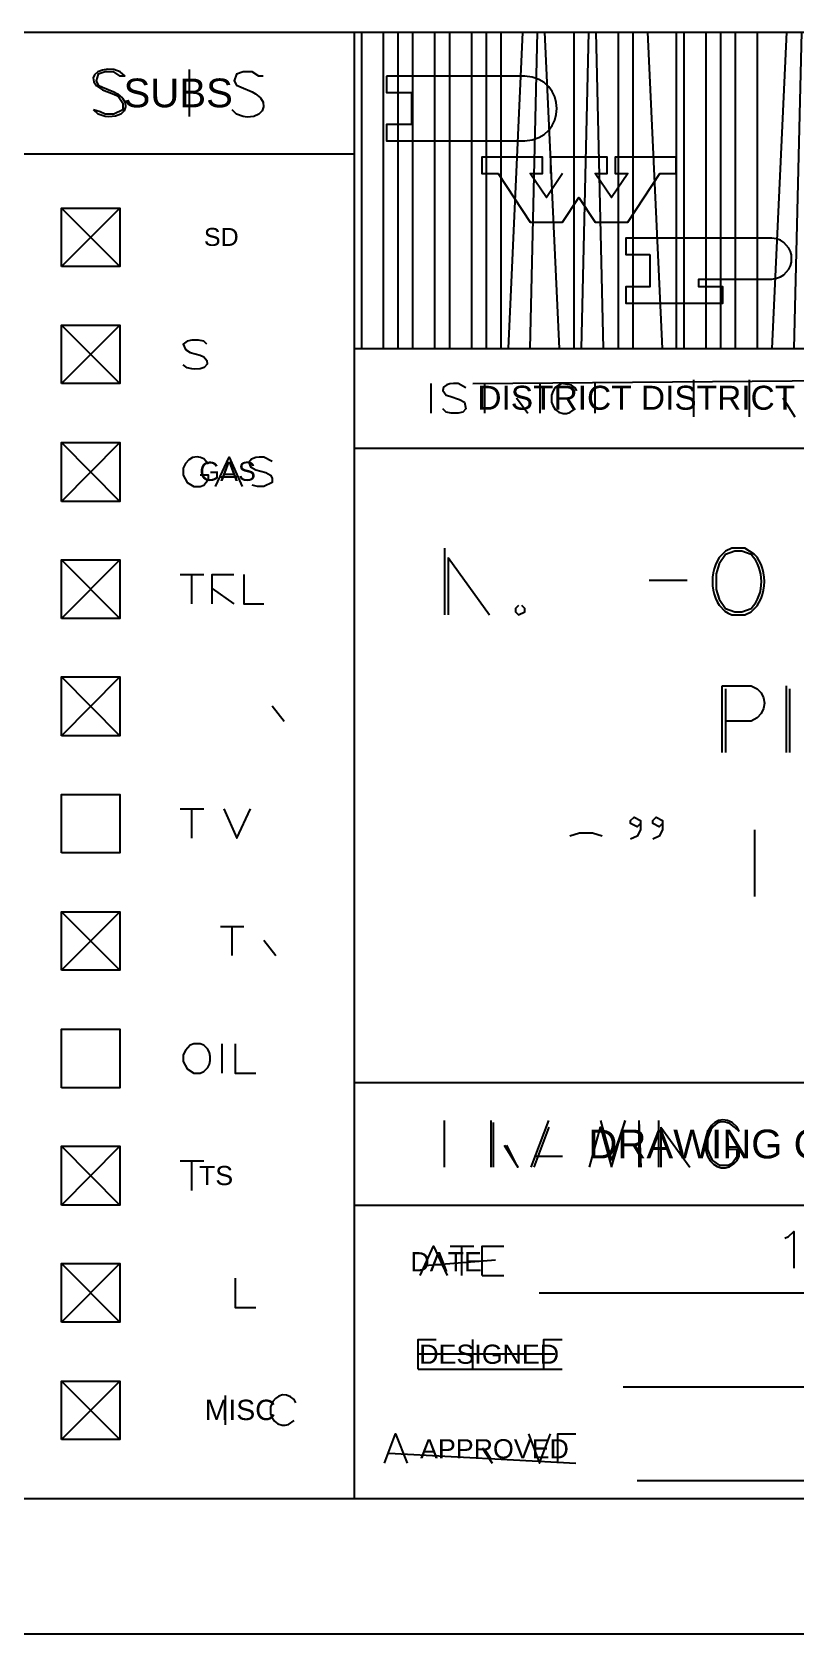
# Model space of a CAD drawing. Header units: feet. Extents: x 13 to 426, y 12 to 285.
# Drawn here: x 354.6 to 378.9, y 12.1 to 62.9 of the extents above; entities that cross this region are included whole.
import ezdxf
from ezdxf.enums import TextEntityAlignment as Align

# ---------------------------------------------------------------- set-up
doc = ezdxf.new("R2010")
doc.units = ezdxf.units.FT
doc.layers.add('ANOTACION', color=8, linetype='CONTINUOUS')
doc.layers.add('EJE_VIA', color=7, linetype='CONTINUOUS')
doc.styles.add('CAD_TEXT', font='Arial')

msp = doc.modelspace()

# ---------------------------------------------------------------- linework, layer by layer
at = {"layer": 'EJE_VIA'}
for p, q in [((322.083, 62.883), (423.45, 62.883)), ((364.867, 16.383), (364.867, 62.883)), ((365.1, 52.85), (365.1, 62.883)), ((365.784, 52.85), (365.784, 62.883)), ((366.25, 52.85), (366.25, 62.883)), ((366.717, 52.85), (366.717, 62.883)), ((367.417, 52.85), (367.417, 62.883)), ((367.883, 52.85), (367.883, 62.883)), ((368.583, 52.85), (368.583, 62.883)), ((369.05, 52.85), (369.05, 62.883)), ((369.517, 52.85), (369.517, 62.883)), ((369.75, 52.85), (370.2, 62.883)), ((370.433, 52.85), (370.667, 62.883)), ((371.367, 52.85), (370.9, 62.883)), ((371.833, 52.85), (371.833, 62.883)), ((372.067, 52.85), (372.3, 62.883)), ((372.767, 52.85), (372.534, 62.883)), ((373.234, 52.85), (373.234, 62.883)), ((373.7, 52.85), (373.7, 62.883)), ((374.633, 52.85), (374.167, 62.883)), ((375.083, 52.85), (375.083, 62.883)), ((375.317, 52.85), (375.317, 62.883)), ((376.017, 52.85), (376.017, 62.883)), ((376.483, 52.85), (376.483, 62.883)), ((376.95, 52.85), (376.95, 62.883)), ((377.65, 52.85), (377.65, 62.883)), ((378.117, 52.85), (378.583, 62.883)), ((378.817, 52.85), (379.05, 62.883)), ((359.633, 60.2), (359.633, 61.7)), ((322.083, 59.017), (364.867, 59.017)), ((355.567, 57.3), (357.417, 55.45)), ((355.567, 55.45), (357.417, 57.3)), ((355.567, 53.583), (357.417, 51.733)), ((355.567, 51.733), (357.417, 53.583)), ((364.867, 52.85), (423.45, 52.85)), ((368.617, 51.733), (381.433, 51.85)), ((375.633, 50.683), (375.633, 51.85)), ((377.4, 50.683), (377.4, 51.85)), ((367.3, 50.8), (367.3, 51.733)), ((369, 50.8), (369, 51.733)), ((370.75, 50.8), (370.75, 51.733)), ((372.5, 50.8), (372.5, 51.733)), ((370, 51.283), (370.367, 50.8)), ((378.45, 51.283), (378.833, 50.683)), ((355.567, 49.867), (357.417, 48)), ((355.567, 48), (357.417, 49.867)), ((364.867, 49.683), (423.45, 49.683)), ((360.617, 48.783), (361.133, 48.783)), ((367.733, 44.4), (367.733, 46.517)), ((355.567, 46.15), (357.417, 44.283)), ((355.567, 44.283), (357.417, 46.15)), ((367.833, 46.217), (369.15, 44.4)), ((367.833, 46.217), (367.833, 44.4)), ((359.333, 45.683), (360.083, 45.683)), ((359.7, 44.75), (359.7, 45.683)), ((360.35, 45.233), (361.033, 44.75)), ((374.217, 45.5), (375.417, 45.5)), ((355.567, 42.433), (357.417, 40.567)), ((355.567, 40.567), (357.417, 42.433)), ((376.533, 40.033), (376.533, 42.15)), ((376.633, 42.05), (376.633, 40.033)), ((378.567, 40.033), (378.567, 42.15)), ((378.667, 42.05), (378.667, 40.033)), ((362.25, 41.517), (362.633, 41.033)), ((359.333, 38.25), (360.083, 38.25)), ((359.7, 37.317), (359.7, 38.25)), ((377.567, 35.467), (377.567, 37.583)), ((355.567, 34.983), (357.417, 33.133)), ((355.567, 33.133), (357.417, 34.983)), ((360.617, 34.517), (361.35, 34.517)), ((360.983, 33.6), (360.983, 34.517)), ((361.983, 34.083), (362.367, 33.6)), ((360.667, 29.867), (360.667, 30.8)), ((364.867, 29.567), (423.45, 29.567)), ((367.717, 26.883), (367.717, 28.367)), ((369.2, 26.883), (369.2, 28.367)), ((369.267, 28.3), (369.267, 26.883)), ((370.467, 26.883), (371.033, 28.367)), ((371.033, 28.15), (370.55, 26.883)), ((372.667, 28.367), (373.017, 27.1)), ((373.017, 26.883), (373.45, 28.367)), ((373.45, 28.367), (373.017, 27.1)), ((373.883, 28.367), (373.883, 26.883)), ((373.883, 28.367), (373.95, 26.883)), ((374.517, 26.883), (374.517, 28.367)), ((374.583, 28.15), (375.5, 26.883)), ((374.583, 28.15), (374.583, 26.883)), ((355.567, 27.55), (357.417, 25.683)), ((355.567, 25.683), (357.417, 27.55)), ((359.333, 27.083), (360.083, 27.083)), ((359.7, 26.15), (359.7, 27.083)), ((370.617, 27.233), (371.467, 27.233)), ((364.867, 25.683), (423.45, 25.683)), ((367.1, 23.767), (369.333, 23.95)), ((367.9, 24.383), (368.65, 24.383)), ((368.267, 23.45), (368.267, 24.383)), ((355.567, 23.833), (357.417, 21.967)), ((355.567, 21.967), (357.417, 23.833)), ((368.917, 23.45), (369.6, 23.45)), ((370.717, 22.9), (392.483, 22.9)), ((368.617, 20.483), (368.617, 21.417)), ((366.883, 20.967), (371.217, 20.967)), ((366.883, 20.483), (371.45, 20.483)), ((355.567, 20.1), (357.417, 18.25)), ((355.567, 18.25), (357.417, 20.1)), ((373.383, 19.917), (392.483, 19.917)), ((360.767, 18.717), (360.767, 19.65)), ((365.95, 17.817), (371.883, 17.5)), ((368.917, 17.983), (369.233, 17.5)), ((373.833, 16.95), (392.483, 16.95)), ((322.083, 16.383), (423.45, 16.383)), ((12.6, 12.083), (426.217, 12.083))]:
    msp.add_line(p, q, dxfattribs=at)
for points in [[(357.583, 61.483), (357.433, 61.617), (357.233, 61.7), (357.04, 61.707), (356.865, 61.677), (356.722, 61.617), (356.62, 61.531), (356.572, 61.427), (356.59, 61.308), (356.684, 61.18), (356.867, 61.05), (357.233, 60.917), (357.367, 60.85), (357.517, 60.633), (357.517, 60.417), (357.233, 60.283), (356.95, 60.283), (356.8, 60.35), (356.583, 60.417)], [(357.583, 61.483), (357.433, 61.483), (357.233, 61.617), (356.95, 61.617), (356.733, 61.55), (356.667, 61.333), (356.733, 61.2), (356.867, 61.133), (357.233, 60.983), (357.342, 60.922), (357.501, 60.788), (357.586, 60.646), (357.601, 60.508), (357.553, 60.383), (357.446, 60.281), (357.284, 60.214), (357.073, 60.191), (356.95, 60.2), (356.733, 60.283), (356.583, 60.417)], [(361.967, 61.483), (361.833, 61.483), (361.617, 61.617), (361.333, 61.617), (361.117, 61.55), (361.05, 61.333), (361.117, 61.2), (361.267, 61.133), (361.617, 60.983), (361.723, 60.928), (361.88, 60.8), (361.965, 60.657), (361.982, 60.514), (361.935, 60.383), (361.83, 60.276), (361.669, 60.206), (361.457, 60.187), (361.333, 60.2), (361.117, 60.283), (360.983, 60.417)], [(365.883, 61.483), (365.883, 60.967), (366.667, 60.967), (366.667, 59.95), (365.883, 59.95), (365.883, 59.433), (370.267, 59.433), (370.505, 59.464), (370.711, 59.534), (370.885, 59.638), (371.028, 59.769), (371.138, 59.922), (371.217, 60.092), (371.264, 60.273), (371.28, 60.459), (371.264, 60.646), (371.216, 60.826), (371.136, 60.996), (371.025, 61.149), (370.883, 61.28), (370.709, 61.383), (370.504, 61.453), (370.267, 61.483), (365.883, 61.483)], [(371.467, 58.4), (370.95, 57.633), (370.433, 58.4), (370.833, 58.4), (370.833, 58.917), (368.9, 58.917), (368.9, 58.4), (369.417, 58.4), (370.433, 56.85), (371.467, 56.85), (371.983, 57.633), (372.5, 56.85), (373.533, 56.85), (374.55, 58.4), (375.067, 58.4), (375.067, 58.917), (373.133, 58.917), (373.133, 58.4), (373.533, 58.4), (373.017, 57.633), (372.5, 58.4), (372.883, 58.4), (372.883, 58.917), (371.083, 58.917), (371.083, 58.4)], [(355.567, 55.45), (355.567, 57.3), (357.417, 57.3), (357.417, 55.45), (355.567, 55.45)], [(374.233, 55.833), (374.233, 54.8), (373.467, 54.8), (373.467, 54.283), (376.55, 54.283), (376.55, 54.8), (375.783, 54.8), (375.783, 55.05), (378.1, 55.05), (378.248, 55.074), (378.377, 55.121), (378.485, 55.188), (378.643, 55.366), (378.693, 55.472), (378.722, 55.584), (378.732, 55.7), (378.722, 55.816), (378.693, 55.928), (378.643, 56.034), (378.485, 56.212), (378.377, 56.279), (378.248, 56.326), (378.1, 56.35), (373.467, 56.35), (373.467, 55.833), (374.233, 55.833)], [(355.567, 51.733), (355.567, 53.583), (357.417, 53.583), (357.417, 51.733), (355.567, 51.733)], [(360.183, 52.983), (360.083, 53.083), (359.917, 53.117), (359.7, 53.117), (359.55, 53.083), (359.433, 52.983), (359.5, 52.817), (359.65, 52.717), (359.967, 52.633), (360.084, 52.581), (360.183, 52.47), (360.187, 52.346), (360.091, 52.243), (359.97, 52.2), (359.802, 52.19), (359.7, 52.2), (359.55, 52.233), (359.433, 52.333)], [(368.4, 51.6), (368.15, 51.733), (368.001, 51.74), (367.893, 51.725), (367.793, 51.696), (367.684, 51.624), (367.661, 51.514), (367.767, 51.367), (367.883, 51.333), (368.2, 51.233), (368.35, 51.15), (368.4, 50.933), (368.3, 50.833), (368.15, 50.8), (367.933, 50.8), (367.767, 50.833), (367.667, 50.933)], [(371.917, 51.5), (371.867, 51.6), (371.75, 51.683), (371.433, 51.733), (371.217, 51.6), (371.167, 51.5), (371.117, 51.367), (371.117, 51.15), (371.152, 51.042), (371.235, 50.913), (371.348, 50.828), (371.484, 50.789), (371.586, 50.79), (371.694, 50.813), (371.867, 50.933)], [(355.567, 48), (355.567, 49.867), (357.417, 49.867), (357.417, 48), (355.567, 48)], [(360.233, 49.183), (360.083, 49.35), (359.975, 49.396), (359.872, 49.413), (359.729, 49.39), (359.605, 49.316), (359.505, 49.2), (359.433, 49.05), (359.433, 48.833), (359.55, 48.6), (359.767, 48.467), (359.967, 48.467), (360.083, 48.517), (360.233, 48.7), (360.233, 48.833), (359.967, 48.833)], [(360.45, 48.467), (360.883, 49.4), (361.3, 48.467)], [(362.25, 49.267), (361.983, 49.4), (361.842, 49.405), (361.738, 49.391), (361.599, 49.343), (361.509, 49.228), (361.566, 49.1), (361.733, 49), (362.05, 48.917), (362.2, 48.833), (362.25, 48.733), (362.25, 48.6), (361.983, 48.467), (361.783, 48.467), (361.617, 48.517)], [(376.833, 46.517), (376.633, 46.417), (376.433, 46.217), (376.368, 46.106), (376.314, 45.987), (376.272, 45.861), (376.242, 45.729), (376.223, 45.594), (376.217, 45.457), (376.222, 45.32), (376.24, 45.186), (376.269, 45.055), (376.312, 44.93), (376.367, 44.812), (376.434, 44.704), (376.608, 44.523), (376.714, 44.453), (376.833, 44.4), (377.25, 44.4), (377.45, 44.5), (377.634, 44.687), (377.706, 44.799), (377.765, 44.919), (377.811, 45.048), (377.844, 45.181), (377.863, 45.319), (377.87, 45.458), (377.863, 45.598), (377.843, 45.735), (377.81, 45.869), (377.764, 45.997), (377.705, 46.118), (377.633, 46.229), (377.548, 46.33), (377.25, 46.517), (376.833, 46.517)], [(376.933, 46.417), (376.633, 46.317), (376.433, 46.017), (376.333, 45.7), (376.333, 45.2), (376.433, 44.9), (376.633, 44.6), (376.933, 44.5), (377.15, 44.5), (377.45, 44.6), (377.592, 44.791), (377.648, 44.894), (377.694, 45.002), (377.729, 45.113), (377.754, 45.227), (377.769, 45.343), (377.774, 45.459), (377.768, 45.575), (377.753, 45.691), (377.727, 45.804), (377.692, 45.916), (377.646, 46.023), (377.591, 46.126), (377.45, 46.317), (377.15, 46.417), (376.933, 46.417)], [(355.567, 44.283), (355.567, 46.15), (357.417, 46.15), (357.417, 44.283), (355.567, 44.283)], [(360.35, 44.75), (360.35, 45.683), (361.033, 45.683)], [(361.35, 45.683), (361.35, 44.75), (361.983, 44.75)], [(370.067, 44.7), (369.967, 44.6), (369.967, 44.5), (370.067, 44.4), (370.267, 44.5), (370.267, 44.6), (370.167, 44.7)], [(355.567, 40.567), (355.567, 42.433), (357.417, 42.433), (357.417, 40.567), (355.567, 40.567)], [(376.533, 42.15), (377.45, 42.15), (377.634, 42.06), (377.765, 41.931), (377.844, 41.775), (377.87, 41.605), (377.844, 41.433), (377.765, 41.272), (377.634, 41.135), (377.45, 41.033), (376.633, 41.033)], [(355.567, 36.85), (355.567, 38.7), (357.417, 38.7), (357.417, 36.85), (355.567, 36.85)], [(360.717, 38.25), (361.133, 37.317), (361.567, 38.25)], [(373.933, 37.783), (373.833, 37.683), (373.617, 37.783), (373.617, 37.883), (373.733, 37.983), (373.933, 37.883), (373.933, 37.583), (373.833, 37.383), (373.617, 37.283)], [(374.633, 37.783), (374.533, 37.683), (374.333, 37.783), (374.333, 37.883), (374.433, 37.983), (374.633, 37.883), (374.633, 37.583), (374.533, 37.383), (374.333, 37.283)], [(372.717, 37.383), (372.417, 37.483), (372, 37.483), (371.7, 37.383)], [(355.567, 33.133), (355.567, 34.983), (357.417, 34.983), (357.417, 33.133), (355.567, 33.133)], [(355.567, 29.4), (355.567, 31.267), (357.417, 31.267), (357.417, 29.4), (355.567, 29.4)], [(359.767, 30.8), (359.65, 30.75), (359.5, 30.583), (359.433, 30.45), (359.433, 30.233), (359.55, 30), (359.767, 29.867), (359.967, 29.867), (360.083, 29.917), (360.208, 30.044), (360.261, 30.153), (360.288, 30.273), (360.29, 30.396), (360.265, 30.516), (360.213, 30.625), (360.083, 30.75), (359.967, 30.8), (359.767, 30.8)], [(361.083, 30.8), (361.083, 29.867), (361.733, 29.867)], [(372.317, 26.883), (372.667, 28.15), (373.017, 26.883)], [(377.067, 28.017), (377, 28.15), (376.85, 28.3), (376.696, 28.371), (376.55, 28.391), (376.415, 28.365), (376.294, 28.301), (376.19, 28.206), (376.104, 28.086), (376.04, 27.948), (376, 27.8), (376, 27.45), (376.067, 27.233), (376.149, 27.092), (376.252, 26.982), (376.37, 26.906), (376.497, 26.866), (376.629, 26.863), (376.76, 26.9), (376.885, 26.978), (377, 27.1), (377.067, 27.233), (377.067, 27.517), (376.717, 27.517)], [(377.067, 28.017), (376.917, 28.15), (376.769, 28.273), (376.621, 28.318), (376.491, 28.322), (376.379, 28.288), (376.242, 28.178), (376.17, 28.072), (376.112, 27.944), (376.067, 27.8), (376.067, 27.45), (376.15, 27.233), (376.217, 27.1), (376.433, 26.95), (376.717, 26.95), (376.85, 27.017), (377, 27.233), (377, 27.45), (376.717, 27.45)], [(355.567, 25.683), (355.567, 27.55), (357.417, 27.55), (357.417, 25.683), (355.567, 25.683)], [(369.617, 27.583), (370.05, 26.883), (369.7, 27.583)], [(378.517, 24.633), (378.633, 24.683), (378.8, 24.85), (378.8, 23.683)], [(366.95, 23.45), (367.367, 24.383), (367.8, 23.45)], [(368.917, 23.45), (368.917, 24.383), (369.6, 24.383)], [(355.567, 21.967), (355.567, 23.833), (357.417, 23.833), (357.417, 21.967), (355.567, 21.967)], [(361.083, 23.367), (361.083, 22.433), (361.733, 22.433)], [(366.883, 20.483), (366.883, 21.417), (367.45, 21.417)], [(370.867, 20.483), (370.867, 21.417), (371.45, 21.417)], [(355.567, 18.25), (355.567, 20.1), (357.417, 20.1), (357.417, 18.25), (355.567, 18.25)], [(363, 19.417), (362.95, 19.517), (362.833, 19.6), (362.71, 19.657), (362.584, 19.664), (362.463, 19.627), (362.356, 19.555), (362.272, 19.455), (362.2, 19.283), (362.2, 19.067), (362.24, 18.961), (362.323, 18.834), (362.432, 18.747), (362.565, 18.705), (362.666, 18.705), (362.775, 18.729), (362.95, 18.85)], [(365.817, 17.5), (366.167, 18.433), (366.533, 17.5)], [(370.383, 18.433), (370.733, 17.5), (371.083, 18.433)], [(371.317, 17.5), (371.317, 18.433), (371.883, 18.433)]]:
    msp.add_lwpolyline(points, dxfattribs=at)

# ---------------------------------------------------------------- texts
at = {"layer": 'ANOTACION', "style": 'CAD_TEXT'}
for s, height, p in [('SUBS', 0.9119, (359.271, 60.952)), ('SD', 0.57, (360.638, 56.386)), ('DISTRICT DISTRICT', 0.75994, (373.803, 51.286)), ('GAS', 0.608, (360.838, 48.953)), ('DRAWING COMPLETED', 0.91193, (379.503, 27.621)), ('TS', 0.608, (360.471, 26.621)), ('DATE', 0.608, (367.771, 23.888)), ('DESIGNED', 0.608, (369.137, 20.955)), ('MISC', 0.6459, (361.238, 19.189)), ('APPROVED', 0.608, (369.304, 17.955))]:
    msp.add_text(s, height=height, dxfattribs=at).set_placement(p, align=Align.MIDDLE_CENTER)

doc.saveas('drawing.dxf')
